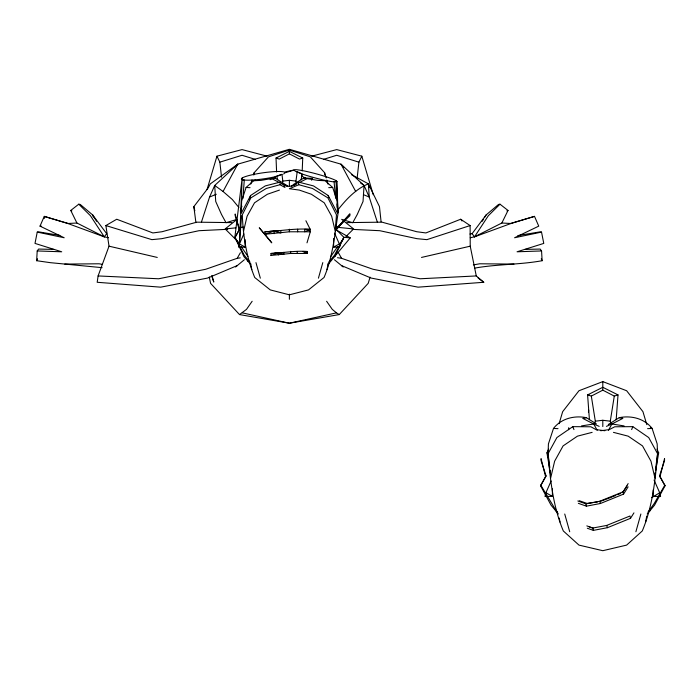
<?xml version="1.0" encoding="UTF-8"?>
<svg xmlns="http://www.w3.org/2000/svg" width="700" height="700" viewBox="0 0 700 700"><rect width="100%" height="100%" fill="white"/><g stroke="black" fill="none" stroke-linecap="round" stroke-linejoin="round"><path stroke-width="1.05" d="M241.579 215.775L239.435 243.932L238.648 247.223L245.14 247.109L245.14 239.619M551.119 481.014L545.913 492.748L545.011 496.501L552.405 496.361L552.414 488.836M247.861 261.24L247.879 259.621L244.256 255.255L234.938 237.282L243.932 256.637L250.688 264.416M335.983 198.634L336.297 180.819L335.571 180.355A22.444 2.109 15.1 0 0 315.586 173.67A22.444 2.109 15.1 0 0 295.505 169.662L284.384 172.069A22.067 3.036 -8.2 0 0 263.331 172.76A22.067 3.036 -8.2 0 0 242.174 178.01L241.404 178.911L242.655 180.206L244.291 180.04A22.067 3.036 -8.2 0 0 274.111 176.96L281.986 174.352L282.809 181.099L282.03 184.082M555.511 510.816L555.529 509.749L540.785 485.179L546.053 475.825L541.074 460.67L541.074 458.649L545.615 476.814L540.61 485.852L551.031 505.12L558.364 514.019M241.273 211.173L241.64 201.058L246.085 187.469L253.671 180.74L255.29 180.11M548.117 452.358L548.424 443.914L553.49 428.435C561.278 418.451 574.289 415.301 586.346 417.655L596.4 423.938M568.645 429.721L568.724 427.691M302.067 174.134L301.123 179.821M302.207 170.914L302.741 158.034L289.38 151.349L276.027 158.034L276.605 171.981M305.891 220.745L310.196 229.303L304.701 231.787L304.701 229.303L308.394 229.416L310.319 231.787L289.38 231.787L264.801 234.281L259.254 227.789L271.775 242.839L264.801 234.281L264.924 231.787C280.07 231.07 294.945 228.148 310.196 229.303L310.319 231.787L306.994 242.839M270.953 255.447L271.049 253.461C283.168 252.884 295.067 250.539 307.274 251.466L307.37 253.461L290.623 253.461L270.953 255.447L278.364 252.945L283.797 252.429L283.797 254.45L278.364 252.945L271.049 253.461M589.435 419.729L587.589 394.905L602.805 387.293L618.021 394.905L616.175 419.729M102.112 267.662L50.312 262.666L36.645 260.715L37.205 250.95L38.605 249.069L53.637 249.392M254.004 174.877L254.135 172.751L268.459 156.844L289.38 150.062L310.31 156.844L324.634 172.751L326.156 177.905M242.891 198.45L244.291 180.04L241.404 178.911M588.455 412.283L588.648 410.139M604.887 430.736L596.085 429.634L590.87 426.781L572.793 426.65L556.894 437.561L548.039 453.722C550.279 479.964 553.009 506.468 563.334 530.976L578.979 545.108L602.805 550.699L626.631 545.108L642.267 530.976C652.601 506.468 655.331 479.964 657.571 453.722L648.716 437.561L632.817 426.65L614.74 426.781L609.245 429.634L600.714 430.736M357.123 178.264L358.908 162.155L361.83 156.179L336.726 149.599L311.623 156.179M654.824 475.029L655.104 472.894M655.515 469.7L657.571 453.722L658.674 452.839L657.02 449.19M296.476 183.094L295.96 181.099L297.203 171.745L301.455 173.714M231.796 222.617L196.744 222.171L162.024 231.735L152.871 232.943L116.725 219.24L105.875 225.566L109.025 246.181L98.096 275.94L97.195 282.284L160.711 287.166L207.638 278.058L237.274 265.58M338.441 210.945C334.784 233.389 333.121 256.358 324.03 277.498L308.507 289.905L289.38 294.814L270.261 289.905L254.73 277.498C246.566 257.574 243.145 236.233 242.296 214.812L250.862 197.873L266.236 188.484L280 184.713L284.97 187.477L283.815 185.456L289.38 186.454L294.831 185.028L298.314 182.035L313.477 185.903L328.16 195.484L337.461 213.185L338.441 210.945L337.164 207.112L337.041 203.893M611.1 424.27L610.295 421.181L614.285 396.086L618.021 394.905M280 184.713L280.446 182.035L265.291 185.903L250.609 195.484L241.307 213.185L240.328 210.945L241.92 206.159M654.911 475.046L655.27 472.929M655.629 470.811L658.674 452.839M326.97 269.658L328.186 263.209M645.61 522.051L646.747 516.04M59.867 235.428L38.885 231.892L37.24 232.094L35 243.407L61.705 251.79L37.205 250.95M243.547 231.219L247.091 216.239L254.52 202.808L267.374 194.25L279.449 190.085M550.602 478.266L554.628 461.213L563.089 445.909L577.43 436.161L592.139 432.364M659.986 476.814L664.536 458.649L664.536 460.67L659.549 475.825L665 485.852L654.579 505.12L647.238 514.019M594.51 424.27L595.315 421.181L591.325 396.086L587.589 394.905L589.207 395.062M540.61 485.852L540.785 485.179M318.43 278.171L322.805 262.614M635.889 531.746L640.876 514.019M207.034 189.543L216.939 156.179L242.043 149.599L267.146 156.179M250.775 184.091L252 179.97M253.523 174.808L254.135 172.751M559.108 423.649L562.66 411.67L578.97 390.74L602.805 381.614L626.64 390.74L642.95 411.67L646.8 424.646M249.366 199.614L250.609 195.484M370.072 277.156L368.2 283.351L339.246 314.571L289.38 323.216L239.514 314.58L210.569 283.351L209.274 277.025M201.486 221.935L209.562 197.032L214.707 185.465L237.781 164.159L289.38 149.301L340.988 164.159L364.061 185.465L369.206 197.032L377.283 221.935M631.636 429.59L632.817 426.65M44.196 218.496L44.949 216.615L68.442 223.545M37.24 232.094L64.181 237.755L40.014 226.135L44.266 216.37L67.821 223.501L104.265 236.845L108.526 237.737M239.181 229.941L239.557 229.075L235.182 215.766L235.182 213.999L239.181 229.941L234.78 237.877L239.435 243.932L245.14 247.109M243.828 234.027L239.435 243.932L242.174 178.01L234.78 237.877L239.557 229.075M545.615 476.814L546.053 475.825M36.645 260.715L37.502 258.799M550.515 473.988L546.928 452.839L548.59 449.19M334.836 256.637L343.831 237.282L335.79 229.075L349.86 213.999L349.86 215.766L335.79 229.075L336.175 229.941L350.262 237.877L328.081 264.416M470.242 237.737L474.504 236.845L501.847 223.011L508.016 210.446L499.992 204.199L498.514 204.479L486.115 214.944L472.097 233.66L469.954 234.062M238.849 207.445L232.312 199.5L223.055 191.485L237.781 164.159L210.35 183.846L208.049 188.107L193.839 206.631L195.921 222.644M608.414 430.316L611.905 423.999L622.886 418.373L619.264 417.655L608.291 424.515M311.588 180.215L312.637 178.36L303.835 178.001L292.994 184.774M98.096 275.94L158.673 278.775L205.765 269.255L237.195 258.309L240.354 252.744M659.549 475.825L664.825 485.179L654.202 503.545L647.946 512.199M482.204 221.305L483.324 219.485M484.435 217.674L486.115 214.944M628.154 483.595L622.641 492.642L627.051 485.94M578.34 503.317L586.39 506.17L600.495 503.475L623.577 494.104L628.128 486.832M587.317 528.246L593.346 530.381L607.451 527.686L630.534 518.315L633.946 512.864M472.097 233.66L474.504 236.845L488.338 215.705L499.992 204.199M330.846 256.401L337.654 246.514M338.887 244.711L343.656 238.831M252.157 301.271L246.496 309.365L239.514 314.58M104.265 236.845L106.671 233.66L92.654 214.944L80.255 204.479L78.767 204.199L70.752 210.446L76.921 223.011L104.265 236.845L90.431 215.705L78.767 204.199M337.96 209.825C346.159 199.386 355.915 188.904 368.419 183.846L379.47 206.631L381.089 221.804M235.664 166.626L237.781 164.159M336.175 229.941L349.86 213.999M328.781 262.062L334.512 255.255L343.831 237.282L350.262 237.877M345.957 236.547L352.835 229.696M651.709 497.674L659.697 492.748L654.062 480.034M235.55 267.015L244.352 259.735M333.629 238.543L333.629 247.109L339.334 243.932L334.504 233.039M302.741 158.034L299.469 159.066L289.38 153.86L279.3 159.066L276.027 158.034M591.325 396.086L602.805 390.154L614.285 396.086M270.069 179.734L276.789 176.278L277.646 179.821M299.303 182.586L307.011 178.631L317.852 180.381L325.098 180.74L332.684 187.469L337.129 201.058L337.488 211.173M298.769 184.713L289.38 188.729L299.32 190.085L311.395 194.25L324.249 202.808L331.678 216.239L335.221 231.219L336.473 214.812L327.906 197.873L312.533 188.484L298.769 184.713L298.314 182.035M336.262 181.93L337.015 181.571L336.297 180.819L337.82 209.09L337.015 181.571L332.675 181.746A22.444 2.109 15.1 0 1 302.251 174.037L295.453 171.325L294.017 170.1L285.101 172.76L283.658 173.985M302.873 253.461L307.274 251.466M291.384 186.183L296.371 184.004M606.445 426.37L611.905 423.999L624.076 425.915M612.929 496.659L615.843 495.451M617.785 494.646L620.699 493.448M209.562 197.032L216.309 194.259M506.879 210.893L508.016 210.446M341.495 265.58L371.131 278.058L418.049 287.166L483.77 282.284L476.28 275.94L470.225 246.181L470.111 225.566L460.679 219.24L425.898 232.943L416.745 231.735L382.016 222.171L346.973 222.617M277.953 175.928L281.986 174.352M577.832 500.999L585.926 503.86L599.716 501.261L623 491.829L623.577 494.104M586.81 525.884L592.883 528.028L606.673 525.438L629.965 516.005L630.534 518.315M599.76 501.585L611.957 497.061M474.504 236.845L510.948 223.501L534.503 216.37L538.746 226.135L514.587 237.755L541.529 232.094L543.769 243.407L517.064 251.79L541.564 250.95L542.124 260.715C519.785 264.793 496.808 264.11 474.521 268.144M534.503 216.37L510.326 223.545M264.801 234.281L274.067 231.149L280.858 230.501L280.858 233.021L274.067 231.149L264.924 231.787M470.111 225.566L426.895 239.645L416.938 238.674L379.785 230.703L352.17 229.355M323.619 159.338L336.726 155.269L358.908 162.155M221.524 177.188L219.861 162.155L242.043 155.269L255.141 159.338M421.505 257.434L470.225 246.181M339.246 314.571L336.473 312.856L289.38 323.216L242.296 312.856M253.671 180.74L260.916 180.381L274.934 178.001L287.578 185.903M473.366 264.898L479.692 263.786L513.975 264.075M581.534 425.915L593.705 423.999L599.165 426.37M237.195 258.309L240.249 257.863M597.634 501.891L587.011 503.414L579.215 500.701M517.895 235.568L539.884 231.892L541.529 232.094M282.809 181.099L289.38 180.311L295.96 181.099M40.014 226.135L41.169 226.004M595.315 421.181L602.805 420.28L610.295 421.181M235.839 227.85L225.164 228.935L237.081 219.345L226.03 222.722L221.524 214.489L215.722 201.477L214.707 185.465L223.055 191.485M240.109 227.421L243.311 227.098M308.394 229.416L310.196 229.303M67.821 223.501L76.921 223.011M328.711 187.661L332.684 187.469M227.666 229.303L198.984 230.703L161.831 238.674L151.874 239.645L105.875 225.566M647.596 428.654L652.12 428.435L657.178 443.914L657.484 452.358M476.28 275.94L420.096 278.775L373.004 269.255L341.574 258.309L337.496 257.714M622.475 417.541L619.264 417.655C631.321 415.301 644.332 418.451 652.12 428.435L650.423 427.779M269.727 231.324L277.848 231.149M274.89 253.085L281.391 252.945M525.131 249.392L540.164 249.069L541.564 250.95M64.794 264.075L99.076 263.786L102.244 264.346M333.629 247.109L339.036 247.205M302.873 251.466L305.83 251.562M272.116 177.905L274.934 178.001M584.202 417.576L586.346 417.655L582.724 418.373L593.705 423.999L597.196 430.316M246.085 187.469L250.057 187.661M553.49 428.435L558.014 428.654M501.847 223.011L510.948 223.501M335.457 227.098L353.596 228.935L341.688 219.345L352.739 222.722L357.245 214.489L363.037 201.477L364.061 185.465L360.526 182.919M303.835 178.001L307.011 178.631M109.025 246.181L157.264 257.434M613.471 432.364L628.18 436.161L642.521 445.909L650.974 461.213L655.008 478.266M589.094 526.829L592.996 528.185M44.266 216.37L44.949 216.615M70.752 210.446L71.89 210.893M363.422 194.653L369.206 197.032L368.419 183.846L351.435 174.641M281.4 183.575L287.385 186.183M271.757 178.631L279.466 182.586M305.821 178.255L301.98 176.278L301.822 174.151M545.913 492.748L552.405 496.361M368.874 186.944L370.72 188.107M478.065 277.953L483.77 282.284M546.928 452.839L548.039 453.722L549.824 467.574M334.416 259.735L343.219 267.015M336.473 312.856L332.273 309.365L326.611 301.271M225.934 229.696L237.405 241.115L239.873 244.711M555.529 509.749L557.664 512.199M247.879 259.621L249.987 262.062M343.805 167.449L340.988 164.159L355.714 191.485M306.775 252.735L307.37 253.461M460.679 219.24L461.974 220.955M241.115 246.514L247.914 256.401M96.565 221.305L92.654 214.944L93.362 216.965M338.415 252.744L341.574 258.309M216.939 156.179L219.861 162.155M541.266 258.799L542.124 260.715M572.793 426.65L573.965 429.59M599.716 501.261L600.495 503.475M606.673 525.438L607.451 527.686M211.706 275.957L213.789 282.047L212.021 275.756M328.16 195.484L328.781 197.549M361.83 156.179L373.275 194.758M326.769 179.97L327.994 184.091M564.734 514.019L569.712 531.746M255.964 262.614L260.33 278.171M664.825 485.179L665 485.852M659.697 492.748L660.59 496.501L653.205 496.361L653.196 489.912M339.334 243.932L339.92 246.4M193.839 206.631L194.836 210.814M585.926 503.86L586.39 506.17M592.883 528.028L593.346 530.381M559.239 518.044L560 522.051M250.582 263.209L251.799 269.658M550.235 470.767L550.506 472.894M334.092 181.877L335.44 196.534M324.634 172.751L324.765 174.877M650.081 509.749L650.099 510.816M602.805 381.614L602.805 390.154M602.805 420.28L602.805 426.545M297.64 229.206L297.64 231.787M297.22 251.396L297.22 253.461M290.623 251.396L290.623 253.461M289.38 150.062L289.38 153.86M289.38 180.311L289.38 186.218M289.38 229.206L289.38 231.787M289.38 294.184L289.38 299.285M278.364 252.945L278.364 254.966M274.067 231.149L274.067 233.669"/></g></svg>
